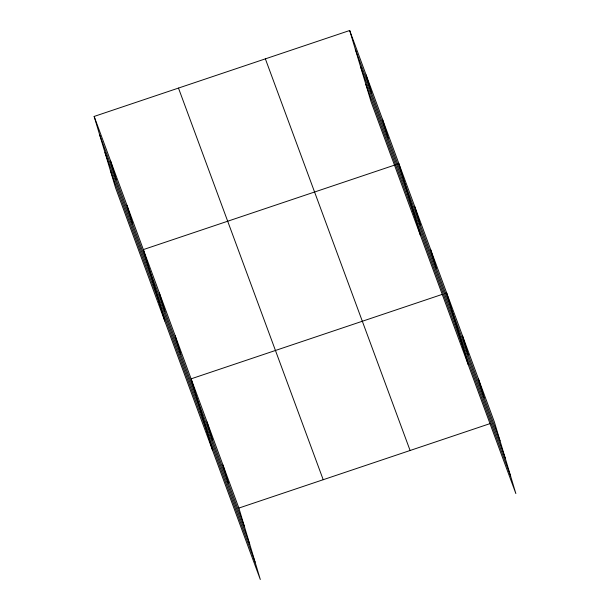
<?xml version="1.0" encoding="UTF-8"?>
<svg xmlns="http://www.w3.org/2000/svg" width="610" height="610" viewBox="0 0 610 610"><rect width="100%" height="100%" fill="white"/><g stroke="black" fill="none" stroke-linecap="round" stroke-linejoin="round"><path stroke-width="0.91" d="M94.146 116.434L238.876 508.069L260.31 579.5L115.572 187.865L94.146 116.434L349.69 30.5L494.428 422.135L515.854 493.566L371.124 101.931L349.69 30.5M395.31 164.86L143.358 249.589L164.784 321.02M397.11 164.258L398.902 163.655L420.336 235.086M442.181 294.401L191.113 378.833L212.547 450.264M444.873 293.502L446.665 292.899L468.091 364.322M238.876 508.069L489.937 423.645M355.302 49.189L500.032 440.824M360.525 66.589L505.255 458.224M365.901 84.523L510.631 476.158M265.365 58.857L410.095 450.493M178.478 88.076L323.208 479.712M99.75 135.123L244.48 526.758M104.973 152.53L249.703 544.166M110.357 170.457L255.087 562.092M478.507 379.054L484.111 397.743M462.586 335.973L468.19 354.662M430.744 249.818L436.348 268.507M414.823 206.737L420.427 225.425M382.5 119.27L388.105 137.959M366.099 74.885L371.704 93.574M222.955 464.988L228.559 483.677M207.034 421.914L212.646 440.595M175.192 335.752L180.804 354.44M159.271 292.67L164.883 311.359M126.949 205.204L132.561 223.893M110.547 160.819L116.152 179.508"/></g></svg>
